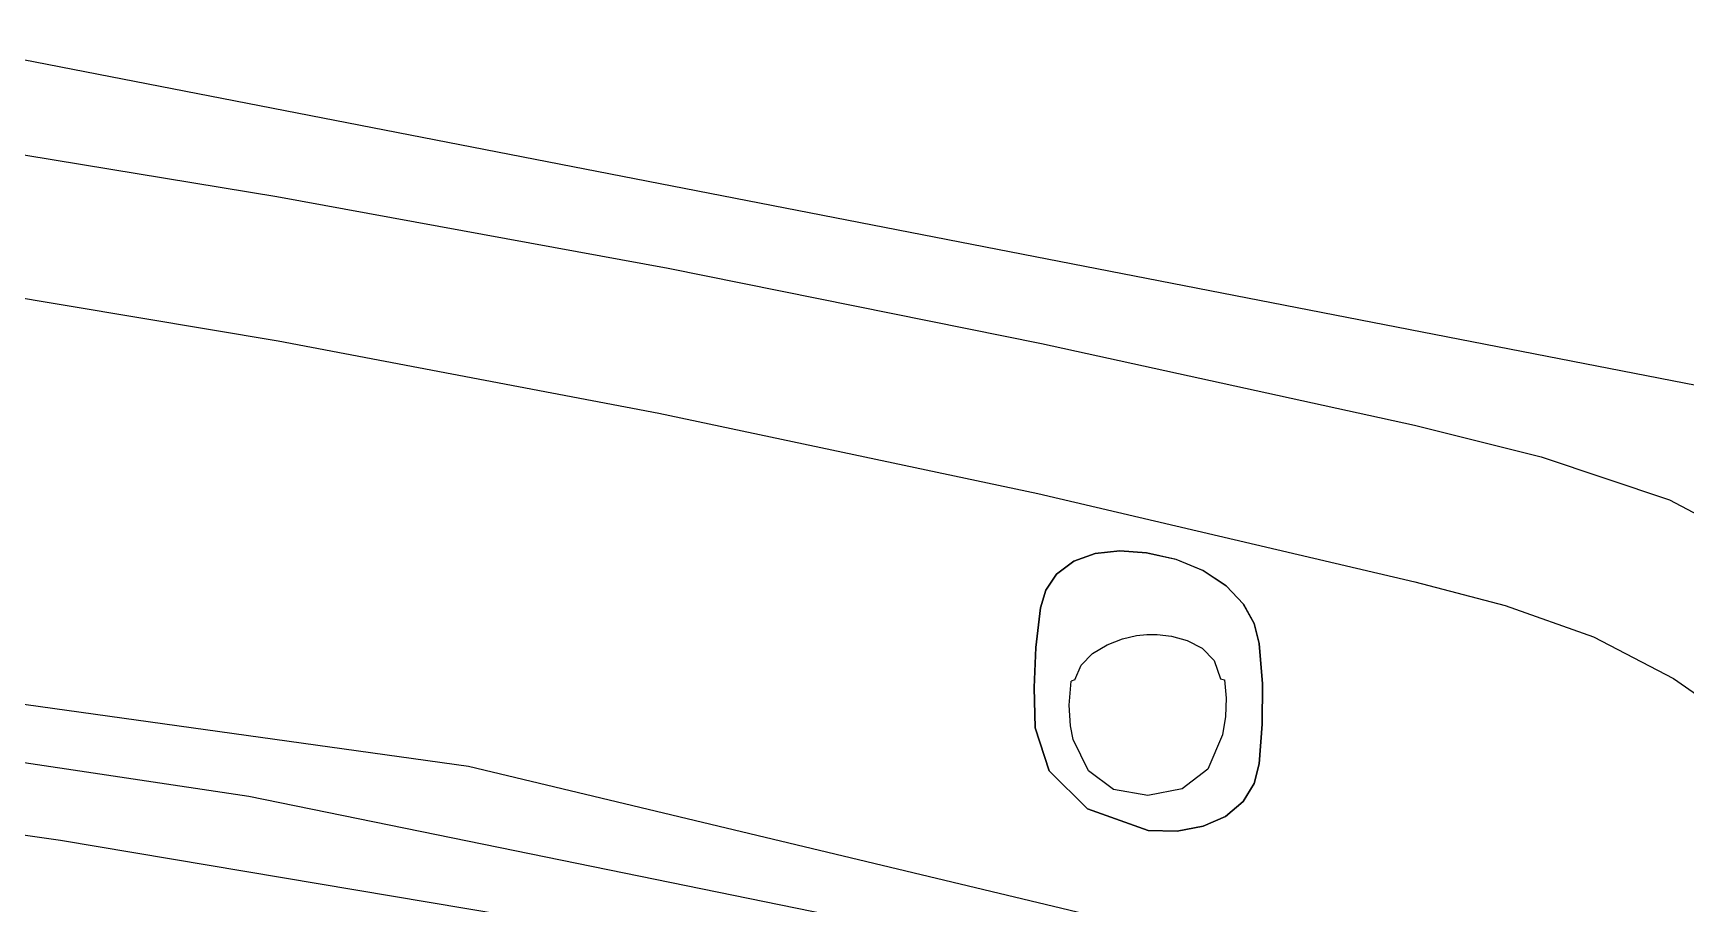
# Model space of a CAD drawing. Header units: millimetres. Extents: x 793 to 3159, y 750 to 2095.
# Drawn here: x 1317.7658 to 1317.9505, y 993.3413 to 993.4387 of the extents above; entities that cross this region are included whole.
import ezdxf

# ---------------------------------------------------------------- set-up
doc = ezdxf.new("R2010")
doc.units = ezdxf.units.MM
doc.linetypes.add('XR-CASETA$0$CONTINUA', pattern=[0])
doc.layers.add('XR-CASETA$0$A-AUTOS', color=8, linetype='Continuous')

# ---------------------------------------------------------------- blocks, each defined once
blk = doc.blocks.new('XR-CASETA$0$A$C75246685')
for p, q in [((-5.296038302572128, 0.5068759915279486), (-5.245766082572231, 0.711694221527779)), ((-5.378398832572088, 0.442370001528019), (-5.334205722571936, 0.6624606715277821)), ((-5.325033972571986, 0.6412990615278034), (-5.318392122572163, 0.6536742415277957)), ((-5.305048002572106, 0.6415985115278035), (-5.30291391257208, 0.6446434415277907)), ((-5.329928682572131, 0.6269645015278514), (-5.325033972571986, 0.6412990615278034)), ((-5.309764502571965, 0.6327177115278176), (-5.305048002572106, 0.6415985115278035)), ((-5.313330782572052, 0.6228573615278208), (-5.309764502571965, 0.6327177115278176)), ((-5.333538602572048, 0.6128360415278565), (-5.329928682572131, 0.6269645015278514)), ((-5.316045932572137, 0.6127728315278489), (-5.313330782572052, 0.6228573615278208)), ((-5.342941992572037, 0.5711908415278515), (-5.333538602572048, 0.6128360415278565)), ((-5.326159152572131, 0.5706773415278974), (-5.316045932572137, 0.6127728315278489)), ((-5.311483552571985, 0.5947698215278763), (-5.309250272572057, 0.5953352815278379)), ((-5.309250272572057, 0.5953352815278379), (-5.311473482572069, 0.5947795115278325)), ((-5.304711702572035, 0.5956917215278567), (-5.309250272572057, 0.5953352815278379)), ((-5.309250272572057, 0.5953352815278379), (-5.304711702572035, 0.5956917215278567)), ((-5.300226842571988, 0.5956244715278843), (-5.304711702572035, 0.5956917215278567)), ((-5.304711702572035, 0.5956917215278567), (-5.300226842571988, 0.5956244715278843)), ((-5.295790502572003, 0.5952489115278752), (-5.300226842571988, 0.5956244715278843)), ((-5.300226842571988, 0.5956244715278843), (-5.295790502572003, 0.5952489115278752)), ((-5.293566382572066, 0.5946793815278681), (-5.295790502572003, 0.5952489115278752)), ((-5.295790502572003, 0.5952489115278752), (-5.293566382572066, 0.5946793815278681)), ((-5.292830602572052, 0.4823088915279357), (-5.268788852572129, 0.5966336115278353)), ((-5.315709012572028, 0.5916731715278445), (-5.313656712571969, 0.5935893315278521)), ((-5.313667082572123, 0.5935816615278497), (-5.315709012572028, 0.5916731715278445)), ((-5.311473482572069, 0.5947795115278325), (-5.313667082572123, 0.5935816615278497)), ((-5.313656712571969, 0.5935893315278521), (-5.311483552571985, 0.5947698215278763)), ((-5.291567472572182, 0.5934334215278625), (-5.293566382572066, 0.5946793815278681)), ((-5.293566382572066, 0.5946793815278681), (-5.291567472572182, 0.5934334215278625)), ((-5.289915862572001, 0.5914379915278403), (-5.291567472572182, 0.5934334215278625)), ((-5.291567472572182, 0.5934334215278625), (-5.289915862572001, 0.5914379915278403)), ((-5.315709012572028, 0.5916731715278445), (-5.317445162571971, 0.5890959215278428)), ((-5.317436612572123, 0.5891150715278571), (-5.315709012572028, 0.5916731715278445)), ((-5.305272922572044, 0.5911377715278548), (-5.305230192572139, 0.5912857515278632)), ((-5.305230192572139, 0.5912857515278632), (-5.305185942572165, 0.5914332215278649)), ((-5.305185942572165, 0.5914332215278649), (-5.30313974257217, 0.5916143115278772)), ((-5.30313974257217, 0.5916143115278772), (-5.301087132571978, 0.5915276015278721)), ((-5.301087132571978, 0.5915276015278721), (-5.299061682571959, 0.5911855015278605)), ((-5.299061682571959, 0.5911855015278605), (-5.295217682572115, 0.5894934915278612)), ((-5.288845612572118, 0.5889659915278856), (-5.289915862572001, 0.5914379915278403)), ((-5.289915862572001, 0.5914379915278403), (-5.288845612572118, 0.588965911527879)), ((-5.308742162572002, 0.5889720615278691), (-5.307346892572127, 0.5902875915278685)), ((-5.307346892572127, 0.5902875915278685), (-5.305311982572107, 0.5909887015278344)), ((-5.305311982572107, 0.5909887015278344), (-5.305272922572044, 0.5911377715278548)), ((-5.295217682572115, 0.5894934915278612), (-5.293017062572175, 0.5866432615278825)), ((-5.318708592572079, 0.5860738015278742), (-5.317436612572123, 0.5891150715278571)), ((-5.317445162571971, 0.5890959215278428), (-5.31869547257213, 0.5861021815278776)), ((-5.309618322571963, 0.5873035115278924), (-5.308742162572002, 0.5889720615278691)), ((-5.288314912571991, 0.5860274515278832), (-5.288845612572118, 0.5889659915278856)), ((-5.288845612572118, 0.588965911527879), (-5.288314912571991, 0.5860273815278845)), ((-5.31869547257213, 0.5861021815278776), (-5.31946542257208, 0.5827953015278525)), ((-5.31946542257208, 0.5827953015278525), (-5.318708592572079, 0.5860738015278742)), ((-5.310095612572126, 0.5855436715278586), (-5.309618322571963, 0.5873035115278924)), ((-5.293017062572175, 0.5866432615278825), (-5.292315152572086, 0.5827951515278471)), ((-5.288414402572129, 0.5827940815278511), (-5.288314912571991, 0.5860274515278832)), ((-5.288314912571991, 0.5860273815278845), (-5.288414402572129, 0.5827940815278511)), ((-5.310333042572097, 0.5827951515278471), (-5.310293672572128, 0.5839539715278477)), ((-5.310293672572128, 0.5839539715278477), (-5.310095612572126, 0.5855436715278586)), ((-5.31946542257208, 0.5827953015278525), (-5.319693702571953, 0.5798130415278991)), ((-5.319693702571953, 0.5798130415278991), (-5.31946542257208, 0.5827953015278525)), ((-5.310211882572161, 0.5816441015278713), (-5.310333042572097, 0.5827951515278471)), ((-5.292315152572086, 0.5827951515278471), (-5.293005462572069, 0.578937461527886)), ((-5.290859472572151, 0.5760199815278783), (-5.288414402572129, 0.5827940815278511)), ((-5.288414402572129, 0.5827940815278511), (-5.290859472572151, 0.5760199815278783)), ((-5.30983316257209, 0.5800735115278428), (-5.310211882572161, 0.5816441015278713)), ((-5.319693702571953, 0.5798130415278991), (-5.319403782572066, 0.5770734815278901)), ((-5.319403782572066, 0.5770734815278901), (-5.319693702571953, 0.5798130415278991)), ((-5.309174592572048, 0.5783395415278676), (-5.30983316257209, 0.5800735115278428)), ((-5.308214202572003, 0.5766982315278995), (-5.309174592572048, 0.5783395415278676)), ((-5.293005462572069, 0.578937461527886), (-5.295098052572143, 0.5761546315278849)), ((-5.319403782572066, 0.5770734815278901), (-5.318560882572113, 0.5746799915278586)), ((-5.318560882572113, 0.5746799915278586), (-5.319403782572066, 0.5770734815278901)), ((-5.306929112571992, 0.5754056615278671), (-5.308214202572003, 0.5766982315278995)), ((-5.318560882572113, 0.5746799915278586), (-5.31712930257197, 0.5727380815278879)), ((-5.31712930257197, 0.5727380815278879), (-5.318560882572113, 0.5746799915278586)), ((-5.305297642572098, 0.5747178315278632), (-5.306929112571992, 0.5754056615278671)), ((-5.305297642572098, 0.5747180615278751), (-5.305152682572156, 0.5742965015278685)), ((-5.295098052572143, 0.5761546315278849), (-5.298627722572177, 0.5744759415278793)), ((-5.295116672572135, 0.5717892915278924), (-5.290859472572151, 0.5760199815278783)), ((-5.290859472572151, 0.5760199815278783), (-5.295116672572135, 0.5717892915278924)), ((-5.31712930257197, 0.5727380815278879), (-5.31535074257215, 0.5715261915278518)), ((-5.31535074257215, 0.5715261915278518), (-5.31712930257197, 0.5727380815278879)), ((-5.302445472572003, 0.5740453715278875), (-5.305152682572156, 0.5742964615278936)), ((-5.300144742572115, 0.5741931915278827), (-5.302445472572003, 0.5740453715278875)), ((-5.298627722572177, 0.5744759415278793), (-5.300144742572115, 0.5741931915278827)), ((-5.351592502572088, 0.5295334315279377), (-5.342941992572037, 0.5711908415278515)), ((-5.31535074257215, 0.5715261915278518), (-5.313350922572112, 0.5709132015278727)), ((-5.313350922572112, 0.5709132015278727), (-5.31535074257215, 0.5715261915278518)), ((-5.313350922572112, 0.5709132015278727), (-5.308930762572003, 0.5703644215278985)), ((-5.308930762572003, 0.5703643815278668), (-5.313350922572112, 0.5709132015278727)), ((-5.299934782571995, 0.5702551315278868), (-5.295116672572135, 0.5717892915278924)), ((-5.295116672572135, 0.5717892915278924), (-5.299934782571995, 0.5702551315278868)), ((-5.335385222571971, 0.5283787915278993), (-5.326159152572131, 0.5706773415278974)), ((-5.308930762572003, 0.5703644215278985), (-5.304455352572063, 0.5701433215278655)), ((-5.304455352572063, 0.5701433215278655), (-5.308930762572003, 0.5703643815278668)), ((-5.304455352572063, 0.5701433215278655), (-5.299934782571995, 0.5702551315278868)), ((-5.299934782571995, 0.5702551315278868), (-5.304455352572063, 0.5701433215278655)), ((-5.35986459257208, 0.4858470915279725), (-5.351592502572088, 0.5295334315279377)), ((-5.343738492572015, 0.4858989015279747), (-5.335385222571971, 0.5283787915278993)), ((-5.276433202572093, 0.5276543415278923), (-5.288009742572171, 0.4612293315279601)), ((-5.326401152571974, 0.2982058715281539), (-5.296038302572128, 0.5068759915279486)), ((-5.352784212571918, 0.4337460415279964), (-5.343738492572015, 0.4858989015279747)), ((-5.368278592571982, 0.4364254015279983), (-5.35986459257208, 0.4858470915279725)), ((-5.310787752572082, 0.3668377715280542), (-5.292830602572052, 0.4823088915279357)), ((-5.288009742572171, 0.4612293315279601), (-5.297781462572061, 0.3945134815280369))]:
    blk.add_line(p, q)

msp = doc.modelspace()

# ---------------------------------------------------------------- block references
at = {"layer": 'XR-CASETA$0$A-AUTOS', "color": 8, "linetype": 'XR-CASETA$0$CONTINUA', "ltscale": 0.5, "rotation": 270.3359986411695}
msp.add_blockref('XR-CASETA$0$A$C75246685', (1317.338627912188, 988.0578340315337, 289.1439441184484), dxfattribs=at)

doc.saveas('drawing.dxf')
